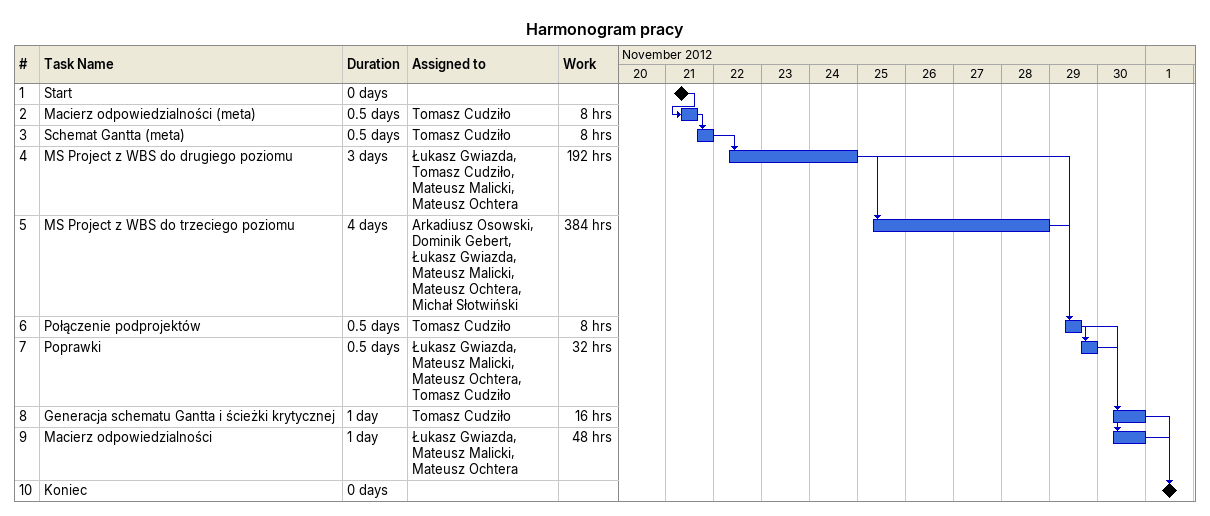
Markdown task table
Harmonogram pracy

| ID | Task | Duration | Start | Finish | Predecessors | Resources | Work (h) |
|---|---|---|---|---|---|---|---|
| 1 | Start | 0d | 2012-11-21 | 2012-11-21 |  |  |  |
| 2 | Macierz odpowiedzialności (meta) | 0.5d | 2012-11-21 | 2012-11-21 | 1 | Tomasz Cudziło | 8 |
| 3 | Schemat Gantta (meta) | 0.5d | 2012-11-21 | 2012-11-22 | 2 | Tomasz Cudziło | 8 |
| 4 | MS Project z WBS do drugiego poziomu | 3d | 2012-11-22 | 2012-11-25 | 3 | Łukasz Gwiazda, Tomasz Cudziło, Mateusz Malicki, Mateusz Ochtera | 192 |
| 5 | MS Project z WBS do trzeciego poziomu | 4d | 2012-11-25 | 2012-11-29 | 4 | Arkadiusz Osowski, Dominik Gebert, Łukasz Gwiazda, Mateusz Malicki, Mateusz Ochtera, Michał Słotwiński | 384 |
| 6 | Połączenie podprojektów | 0.5d | 2012-11-29 | 2012-11-29 | 4, 5 | Tomasz Cudziło | 8 |
| 7 | Poprawki | 0.5d | 2012-11-29 | 2012-11-30 | 6 | Łukasz Gwiazda, Mateusz Malicki, Mateusz Ochtera, Tomasz Cudziło | 32 |
| 8 | Generacja schematu Gantta i ścieżki krytycznej | 1d | 2012-11-30 | 2012-12-01 | 6, 7 | Tomasz Cudziło | 16 |
| 9 | Macierz odpowiedzialności | 1d | 2012-11-30 | 2012-12-01 | 7 | Łukasz Gwiazda, Mateusz Malicki, Mateusz Ochtera | 48 |
| 10 | Koniec | 0d | 2012-12-01 | 2012-12-01 | 8, 9 |  |  |
